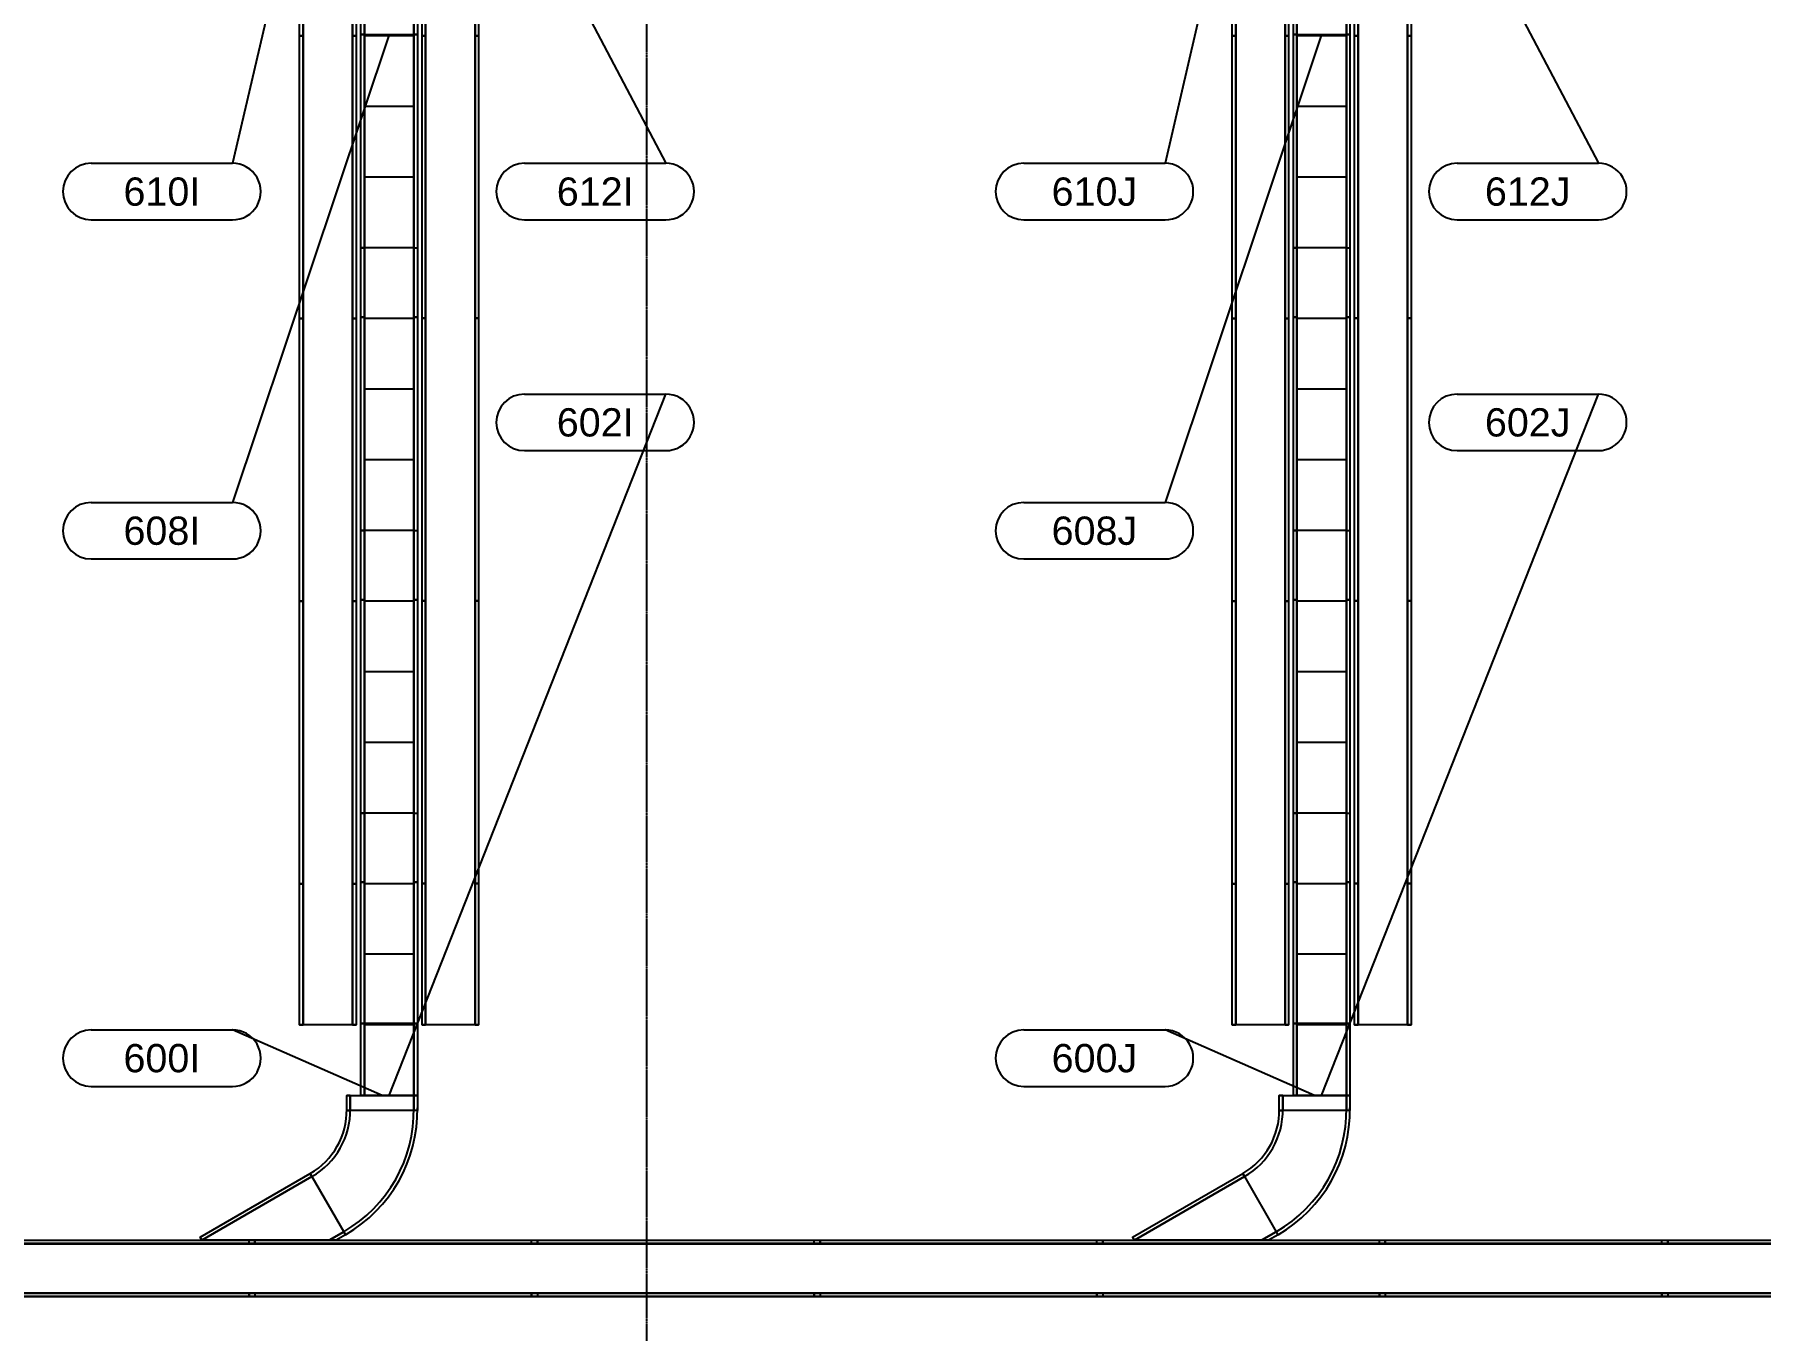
# Model space of a CAD drawing. Header units: inches. Extents: x -21257 to 11444, y 0 to 8704.
# Drawn here: x 5468 to 6201, y 579 to 1129 of the extents above; entities that cross this region are included whole.
import ezdxf
from ezdxf.enums import TextEntityAlignment as Align

# ---------------------------------------------------------------- set-up
doc = ezdxf.new("R2010")
doc.units = ezdxf.units.IN
doc.header["$MEASUREMENT"] = 0
doc.linetypes.add('CENTER2', pattern=[1.125, 0.75, -0.125, 0.125, -0.125])
for name, color, linetype in [('500-CONV-LAYOUT-LOWER', 4, 'Continuous'), ('500-CONV-LAYOUT-UPPER', 4, 'Continuous'), ('600-CONV-LAYOUT', 3, 'Continuous'), ('600-CONV-LAYOUT-LOWER', 3, 'Continuous'), ('600-CONV-NUMBERS', 3, 'Continuous'), ('Bldg_Cline', 8, 'CENTER2')]:
    doc.layers.add(name, color=color, linetype=linetype)
doc.styles.get("Standard").update_dxf_attribs({"font": 'helvl.shx'})

# ---------------------------------------------------------------- blocks, each defined once
blk = doc.blocks.new('DCBLOCK')
at = {"linetype": 'Continuous'}
for p, q in [((-0.625, 0), (0, 0)), ((-0.625, -0.25), (0, -0.25))]:
    blk.add_line(p, q, dxfattribs=at)
for centre, start, end in [((-0.625, -0.125), 89.99998, 269.99994), ((0, -0.125), 269.99994, 89.99998)]:
    blk.add_arc(centre, 0.125, start, end)
blk.add_attdef('FORTNAITEM', text='', height=0.125).set_placement((-0.3125, -0.125), align=Align.MIDDLE_CENTER)
at = {"flags": 1}
blk.add_attdef('SERIALNUM', (-0.625, -0.3437), '', height=0.125, dxfattribs=at)
blk = doc.blocks.new('Promise-US15-100330-00-10-003 Bldg Colums')
at = {"layer": 'Bldg_Cline'}
blk.add_line((4800, 7192), (4800, 8), dxfattribs=at)

msp = doc.modelspace()

# ---------------------------------------------------------------- linework, layer by layer
at = {"layer": '500-CONV-LAYOUT-LOWER', "linetype": 'Continuous'}
for p, q in [((5561.78, 617.49, 222), (5561.78, 615.99, 222)), ((5561.78, 615.99, 215.5), (5561.78, 617.49, 215.5)), ((5561.78, 615.99, 222), (5561.78, 615.99, 215.5)), ((5681.78, 617.49, 222), (5681.78, 615.99, 222)), ((5681.78, 615.99, 215.5), (5681.78, 617.49, 215.5)), ((5681.78, 615.99, 222), (5681.78, 615.99, 215.5)), ((5801.78, 617.49, 221.99), (5801.78, 615.99, 221.99)), ((5801.78, 615.99, 215.49), (5801.78, 617.49, 215.49)), ((5801.78, 615.99, 221.99), (5801.78, 615.99, 215.49)), ((5921.78, 617.49, 221.99), (5921.78, 615.99, 221.99)), ((5921.78, 615.99, 215.49), (5921.78, 617.49, 215.49)), ((5921.78, 615.99, 221.99), (5921.78, 615.99, 215.49)), ((6041.78, 617.49, 221.99), (6041.78, 615.99, 221.99)), ((6041.78, 615.99, 215.49), (6041.78, 617.49, 215.49)), ((6041.78, 615.99, 221.99), (6041.78, 615.99, 215.49)), ((6161.78, 617.49, 221.99), (6161.78, 615.99, 221.99)), ((6161.78, 615.99, 215.49), (6161.78, 617.49, 215.49)), ((6161.78, 615.99, 221.99), (6161.78, 615.99, 215.49)), ((5561.78, 594.99, 222), (5561.78, 593.49, 222)), ((5561.78, 594.99, 222), (5561.78, 594.99, 215.5)), ((5561.78, 594.99, 215.5), (5561.78, 593.49, 215.5)), ((5681.78, 594.99, 222), (5681.78, 593.49, 222)), ((5681.78, 594.99, 222), (5681.78, 594.99, 215.5)), ((5681.78, 594.99, 215.5), (5681.78, 593.49, 215.5)), ((5801.78, 594.99, 221.99), (5801.78, 593.49, 221.99)), ((5801.78, 594.99, 221.99), (5801.78, 594.99, 215.49)), ((5801.78, 594.99, 215.49), (5801.78, 593.49, 215.49)), ((5921.78, 594.99, 221.99), (5921.78, 593.49, 221.99)), ((5921.78, 594.99, 221.99), (5921.78, 594.99, 215.49)), ((5921.78, 594.99, 215.49), (5921.78, 593.49, 215.49)), ((6041.78, 594.99, 221.99), (6041.78, 593.49, 221.99)), ((6041.78, 594.99, 221.99), (6041.78, 594.99, 215.49)), ((6041.78, 594.99, 215.49), (6041.78, 593.49, 215.49)), ((6161.78, 594.99, 221.99), (6161.78, 593.49, 221.99)), ((6161.78, 594.99, 221.99), (6161.78, 594.99, 215.49)), ((6161.78, 594.99, 215.49), (6161.78, 593.49, 215.49))]:
    msp.add_line(p, q, dxfattribs=at)
at = {"layer": '500-CONV-LAYOUT-LOWER'}
for points in [[(4241.78, 617.49, 215.5), (6510.52, 617.49, 215.5), (6510.52, 615.99, 215.5), (4241.78, 615.99, 215.5)], [(4241.78, 617.49, 222), (6510.52, 617.49, 222), (6510.52, 615.99, 222), (4241.78, 615.99, 222)], [(4241.78, 615.99, 222), (6510.52, 615.99, 222), (6510.52, 594.99, 222), (4241.78, 594.99, 222)], [(4241.78, 615.99, 222), (6497.78, 615.99, 221.99), (6497.78, 615.99, 215.49), (4241.78, 615.99, 215.5)], [(4241.78, 594.99, 222), (6497.78, 594.99, 221.99), (6497.78, 594.99, 215.49), (4241.78, 594.99, 215.5)], [(4241.78, 594.99, 215.5), (6510.52, 594.99, 215.5), (6510.52, 593.49, 215.5), (4241.78, 593.49, 215.5)], [(4241.78, 594.99, 222), (6510.52, 594.99, 222), (6510.52, 593.49, 222), (4241.78, 593.49, 222)]]:
    msp.add_3dface(points, dxfattribs=at)
at = {"layer": '500-CONV-LAYOUT-UPPER', "linetype": 'Continuous'}
for p, q in [((5559.28, 615.95, 270), (5559.28, 617.45, 270)), ((5559.28, 615.95, 263.5), (5559.28, 617.45, 263.5)), ((5559.28, 615.95, 270), (5559.28, 615.95, 263.5)), ((5679.28, 615.95, 270), (5679.28, 617.45, 270)), ((5679.28, 615.95, 263.5), (5679.28, 617.45, 263.5)), ((5679.28, 615.95, 270), (5679.28, 615.95, 263.5)), ((5799.28, 615.95, 270), (5799.28, 617.45, 270)), ((5799.28, 615.95, 263.5), (5799.28, 617.45, 263.5)), ((5799.28, 615.95, 270), (5799.28, 615.95, 263.5)), ((5919.28, 615.95, 270), (5919.28, 617.45, 270)), ((5919.28, 615.95, 263.5), (5919.28, 617.45, 263.5)), ((5919.28, 615.95, 270), (5919.28, 615.95, 263.5)), ((6039.28, 615.95, 270), (6039.28, 617.45, 270)), ((6039.28, 615.95, 263.5), (6039.28, 617.45, 263.5)), ((6039.28, 615.95, 270), (6039.28, 615.95, 263.5)), ((6159.28, 615.95, 270), (6159.28, 617.45, 270)), ((6159.28, 615.95, 263.5), (6159.28, 617.45, 263.5)), ((6159.28, 615.95, 270), (6159.28, 615.95, 263.5)), ((5559.28, 593.45, 270), (5559.28, 594.95, 270)), ((5559.28, 594.95, 270), (5559.28, 594.95, 263.5)), ((5559.28, 594.95, 263.5), (5559.28, 593.45, 263.5)), ((5679.28, 593.45, 270), (5679.28, 594.95, 270)), ((5679.28, 594.95, 270), (5679.28, 594.95, 263.5)), ((5679.28, 594.95, 263.5), (5679.28, 593.45, 263.5)), ((5799.28, 593.45, 270), (5799.28, 594.95, 270)), ((5799.28, 594.95, 270), (5799.28, 594.95, 263.5)), ((5799.28, 594.95, 263.5), (5799.28, 593.45, 263.5)), ((5919.28, 593.45, 270), (5919.28, 594.95, 270)), ((5919.28, 594.95, 270), (5919.28, 594.95, 263.5)), ((5919.28, 594.95, 263.5), (5919.28, 593.45, 263.5)), ((6039.28, 593.45, 270), (6039.28, 594.95, 270)), ((6039.28, 594.95, 270), (6039.28, 594.95, 263.5)), ((6039.28, 594.95, 263.5), (6039.28, 593.45, 263.5)), ((6159.28, 593.45, 270), (6159.28, 594.95, 270)), ((6159.28, 594.95, 270), (6159.28, 594.95, 263.5)), ((6159.28, 594.95, 263.5), (6159.28, 593.45, 263.5))]:
    msp.add_line(p, q, dxfattribs=at)
at = {"layer": '500-CONV-LAYOUT-UPPER'}
for points in [[(6519.28, 615.95, 263.5), (5079.28, 615.95, 263.5), (5079.28, 617.45, 263.5), (6519.28, 617.45, 263.5)], [(6519.28, 615.95, 270), (5079.28, 615.95, 270), (5079.28, 617.45, 270), (6519.28, 617.45, 270)], [(6519.28, 594.95, 270), (5079.28, 594.95, 270), (5079.28, 615.95, 270), (6519.28, 615.95, 270)], [(6519.28, 615.95, 270), (5079.28, 615.95, 270), (5079.28, 615.95, 263.5), (6519.28, 615.95, 263.5)], [(6519.28, 594.95, 270), (5079.28, 594.95, 270), (5079.28, 594.95, 263.5), (6519.28, 594.95, 263.5)], [(6519.28, 593.45, 263.5), (5079.28, 593.45, 263.5), (5079.28, 594.95, 263.5), (6519.28, 594.95, 263.5)], [(6519.28, 593.45, 270), (5079.28, 593.45, 270), (5079.28, 594.95, 270), (6519.28, 594.95, 270)]]:
    msp.add_3dface(points, dxfattribs=at)
at = {"layer": '600-CONV-LAYOUT', "linetype": 'Continuous'}
for p, q in [((5629.26, 1128.85, 222), (5608.26, 1128.85, 222)), ((6025.26, 1128.85, 222), (6004.26, 1128.85, 222)), ((5629.26, 1098.85, 222), (5608.26, 1098.85, 222)), ((6025.26, 1098.85, 222), (6004.26, 1098.85, 222)), ((5629.26, 1068.85, 222), (5608.26, 1068.85, 222)), ((6025.26, 1068.85, 222), (6004.26, 1068.85, 222)), ((5608.26, 1038.85, 215.5), (5606.76, 1038.85, 215.5)), ((5606.76, 1038.85, 222), (5608.26, 1038.85, 222)), ((5608.26, 1038.85, 222), (5608.26, 1038.85, 215.5)), ((5629.26, 1038.85, 222), (5608.26, 1038.85, 222)), ((5629.26, 1038.85, 215.5), (5630.76, 1038.85, 215.5)), ((5629.26, 1038.85, 222), (5629.26, 1038.85, 215.5)), ((5629.26, 1038.85, 222), (5630.76, 1038.85, 222)), ((6004.26, 1038.85, 215.5), (6002.76, 1038.85, 215.5)), ((6002.76, 1038.85, 222), (6004.26, 1038.85, 222)), ((6004.26, 1038.85, 222), (6004.26, 1038.85, 215.5)), ((6025.26, 1038.85, 222), (6004.26, 1038.85, 222)), ((6025.26, 1038.85, 215.5), (6026.76, 1038.85, 215.5)), ((6025.26, 1038.85, 222), (6025.26, 1038.85, 215.5)), ((6025.26, 1038.85, 222), (6026.76, 1038.85, 222)), ((5629.26, 1008.85, 222), (5608.26, 1008.85, 222)), ((6025.26, 1008.85, 222), (6004.26, 1008.85, 222)), ((5629.26, 978.85, 222), (5608.26, 978.85, 222)), ((6025.26, 978.85, 222), (6004.26, 978.85, 222)), ((5629.26, 948.85, 222), (5608.26, 948.85, 222)), ((6025.26, 948.85, 222), (6004.26, 948.85, 222)), ((5608.26, 918.85, 215.5), (5606.76, 918.85, 215.5)), ((5606.76, 918.85, 222), (5608.26, 918.85, 222)), ((5608.26, 918.85, 222), (5608.26, 918.85, 215.5)), ((5629.26, 918.85, 222), (5608.26, 918.85, 222)), ((5629.26, 918.85, 215.5), (5630.76, 918.85, 215.5)), ((5629.26, 918.85, 222), (5629.26, 918.85, 215.5)), ((5629.26, 918.85, 222), (5630.76, 918.85, 222)), ((6004.26, 918.85, 215.5), (6002.76, 918.85, 215.5)), ((6002.76, 918.85, 222), (6004.26, 918.85, 222)), ((6004.26, 918.85, 222), (6004.26, 918.85, 215.5)), ((6025.26, 918.85, 222), (6004.26, 918.85, 222)), ((6025.26, 918.85, 215.5), (6026.76, 918.85, 215.5)), ((6025.26, 918.85, 222), (6025.26, 918.85, 215.5)), ((6025.26, 918.85, 222), (6026.76, 918.85, 222)), ((5629.26, 888.85, 222), (5608.26, 888.85, 222)), ((6025.26, 888.85, 222), (6004.26, 888.85, 222)), ((5629.26, 858.85, 222), (5608.26, 858.85, 222)), ((6025.26, 858.85, 222), (6004.26, 858.85, 222)), ((5629.26, 828.85, 222), (5608.26, 828.85, 222)), ((6025.26, 828.85, 222), (6004.26, 828.85, 222)), ((5608.26, 798.85, 215.5), (5606.76, 798.85, 215.5)), ((5606.76, 798.85, 222), (5608.26, 798.85, 222)), ((5608.26, 798.85, 222), (5608.26, 798.85, 215.5)), ((5629.26, 798.85, 222), (5608.26, 798.85, 222)), ((5629.26, 798.85, 215.5), (5630.76, 798.85, 215.5)), ((5629.26, 798.85, 222), (5629.26, 798.85, 215.5)), ((5629.26, 798.85, 222), (5630.76, 798.85, 222)), ((6004.26, 798.85, 215.5), (6002.76, 798.85, 215.5)), ((6002.76, 798.85, 222), (6004.26, 798.85, 222)), ((6004.26, 798.85, 222), (6004.26, 798.85, 215.5)), ((6025.26, 798.85, 222), (6004.26, 798.85, 222)), ((6025.26, 798.85, 215.5), (6026.76, 798.85, 215.5)), ((6025.26, 798.85, 222), (6025.26, 798.85, 215.5)), ((6025.26, 798.85, 222), (6026.76, 798.85, 222)), ((5629.26, 768.85, 222), (5608.26, 768.85, 222)), ((6025.26, 768.85, 222), (6004.26, 768.85, 222)), ((5629.26, 738.85, 222), (5608.26, 738.85, 222)), ((6025.26, 738.85, 222), (6004.26, 738.85, 222)), ((5629.26, 708.85, 222), (5608.26, 708.85, 222)), ((6025.26, 708.85, 222), (6004.26, 708.85, 222)), ((5602.26, 678.85, 212.5), (5600.76, 678.85, 212.5)), ((5602.26, 678.85, 222), (5600.76, 678.85, 222)), ((5602.26, 678.85, 222), (5602.26, 678.85, 212.5)), ((5608.26, 678.85, 215.5), (5606.76, 678.85, 215.5)), ((5606.76, 678.85, 222), (5608.26, 678.85, 222)), ((5608.26, 678.85, 222), (5608.26, 678.85, 215.5)), ((5629.26, 678.85, 215.5), (5630.76, 678.85, 215.5)), ((5629.26, 678.85, 222), (5629.26, 678.85, 215.5)), ((5629.26, 678.85, 222), (5630.76, 678.85, 222)), ((5629.26, 678.85, 212.5), (5630.76, 678.85, 212.5)), ((5629.26, 678.85, 222), (5629.26, 678.85, 212.5)), ((5630.76, 678.85, 222), (5629.26, 678.85, 222)), ((5998.26, 678.85, 212.5), (5996.76, 678.85, 212.5)), ((5998.26, 678.85, 222), (5996.76, 678.85, 222)), ((5998.26, 678.85, 222), (5998.26, 678.85, 212.5)), ((6004.26, 678.85, 215.5), (6002.76, 678.85, 215.5)), ((6002.76, 678.85, 222), (6004.26, 678.85, 222)), ((6004.26, 678.85, 222), (6004.26, 678.85, 215.5)), ((6025.26, 678.85, 215.5), (6026.76, 678.85, 215.5)), ((6025.26, 678.85, 222), (6025.26, 678.85, 215.5)), ((6025.26, 678.85, 222), (6026.76, 678.85, 222)), ((6025.26, 678.85, 212.5), (6026.76, 678.85, 212.5)), ((6025.26, 678.85, 222), (6025.26, 678.85, 212.5)), ((6026.76, 678.85, 222), (6025.26, 678.85, 222)), ((5602.26, 672.6, 212.5), (5600.76, 672.6, 212.5)), ((5600.76, 672.6, 222), (5602.26, 672.6, 222)), ((5602.26, 672.6, 222), (5602.26, 672.6, 212.5)), ((5630.76, 672.6, 212.5), (5629.26, 672.6, 212.5)), ((5629.26, 672.6, 212.5), (5629.26, 672.6, 222)), ((5630.76, 672.6, 222), (5629.26, 672.6, 222)), ((5998.26, 672.6, 212.5), (5996.76, 672.6, 212.5)), ((5996.76, 672.6, 222), (5998.26, 672.6, 222)), ((5998.26, 672.6, 222), (5998.26, 672.6, 212.5)), ((6026.76, 672.6, 212.5), (6025.26, 672.6, 212.5)), ((6025.26, 672.6, 212.5), (6025.26, 672.6, 222)), ((6026.76, 672.6, 222), (6025.26, 672.6, 222))]:
    msp.add_line(p, q, dxfattribs=at)
at = {"layer": '600-CONV-LAYOUT'}
for centre, radius in [((5569.76, 672.6, 212.5), 31), ((5569.76, 672.6, 222), 31), ((5569.76, 672.6, 212.5), 32.5), ((5569.76, 672.6, 222), 32.5), ((5569.76, 672.6, 212.5), 59.5), ((5569.76, 672.6, 222), 59.5), ((5569.76, 672.6, 212.5), 61), ((5569.76, 672.6, 222), 61), ((5965.76, 672.6, 212.5), 31), ((5965.76, 672.6, 222), 31), ((5965.76, 672.6, 212.5), 32.5), ((5965.76, 672.6, 222), 32.5), ((5965.76, 672.6, 212.5), 59.5), ((5965.76, 672.6, 222), 59.5), ((5965.76, 672.6, 212.5), 61), ((5965.76, 672.6, 222), 61)]:
    msp.add_arc(centre, radius, 300, 1, dxfattribs=at)
for points in [[(5606.76, 678.85, 215.5), (5606.76, 1248.85, 215.5), (5608.26, 1248.85, 215.5), (5608.26, 678.85, 215.5)], [(5606.76, 678.85, 222), (5606.76, 1248.85, 222), (5608.26, 1248.85, 222), (5608.26, 678.85, 222)], [(5608.26, 678.85, 222), (5608.26, 1248.85, 222), (5629.26, 1248.85, 222), (5629.26, 678.85, 222)], [(5608.26, 678.85, 222), (5608.26, 1248.85, 222), (5608.26, 1248.85, 215.5), (5608.26, 678.85, 215.5)], [(5629.26, 678.85, 222), (5629.26, 1248.85, 222), (5629.26, 1248.85, 215.5), (5629.26, 678.85, 215.5)], [(5629.26, 678.85, 215.5), (5629.26, 1248.85, 215.5), (5630.76, 1248.85, 215.5), (5630.76, 678.85, 215.5)], [(5629.26, 678.85, 222), (5629.26, 1248.85, 222), (5630.76, 1248.85, 222), (5630.76, 678.85, 222)], [(6002.76, 678.85, 215.5), (6002.76, 1248.85, 215.5), (6004.26, 1248.85, 215.5), (6004.26, 678.85, 215.5)], [(6002.76, 678.85, 222), (6002.76, 1248.85, 222), (6004.26, 1248.85, 222), (6004.26, 678.85, 222)], [(6004.26, 678.85, 222), (6004.26, 1248.85, 222), (6025.26, 1248.85, 222), (6025.26, 678.85, 222)], [(6004.26, 678.85, 222), (6004.26, 1248.85, 222), (6004.26, 1248.85, 215.5), (6004.26, 678.85, 215.5)], [(6025.26, 678.85, 222), (6025.26, 1248.85, 222), (6025.26, 1248.85, 215.5), (6025.26, 678.85, 215.5)], [(6025.26, 678.85, 215.5), (6025.26, 1248.85, 215.5), (6026.76, 1248.85, 215.5), (6026.76, 678.85, 215.5)], [(6025.26, 678.85, 222), (6025.26, 1248.85, 222), (6026.76, 1248.85, 222), (6026.76, 678.85, 222)], [(5602.26, 678.85, 212.5), (5602.26, 672.6, 212.5), (5600.76, 672.6, 212.5), (5600.76, 678.85, 212.5)], [(5602.26, 678.85, 222), (5602.26, 672.6, 222), (5600.76, 672.6, 222), (5600.76, 678.85, 222)], [(5629.26, 678.85, 222), (5629.26, 672.6, 222), (5602.26, 672.6, 222), (5602.26, 678.85, 222)], [(5602.26, 678.85, 222), (5602.26, 672.6, 222), (5602.26, 672.6, 212.5), (5602.26, 678.85, 212.5)], [(5629.26, 678.85, 222), (5629.26, 672.6, 222), (5629.26, 672.6, 212.5), (5629.26, 678.85, 212.5)], [(5630.76, 678.85, 212.5), (5630.76, 672.6, 212.5), (5629.26, 672.6, 212.5), (5629.26, 678.85, 212.5)], [(5630.76, 678.85, 222), (5630.76, 672.6, 222), (5629.26, 672.6, 222), (5629.26, 678.85, 222)], [(5998.26, 678.85, 212.5), (5998.26, 672.6, 212.5), (5996.76, 672.6, 212.5), (5996.76, 678.85, 212.5)], [(5998.26, 678.85, 222), (5998.26, 672.6, 222), (5996.76, 672.6, 222), (5996.76, 678.85, 222)], [(6025.26, 678.85, 222), (6025.26, 672.6, 222), (5998.26, 672.6, 222), (5998.26, 678.85, 222)], [(5998.26, 678.85, 222), (5998.26, 672.6, 222), (5998.26, 672.6, 212.5), (5998.26, 678.85, 212.5)], [(6025.26, 678.85, 222), (6025.26, 672.6, 222), (6025.26, 672.6, 212.5), (6025.26, 678.85, 212.5)], [(6026.76, 678.85, 212.5), (6026.76, 672.6, 212.5), (6025.26, 672.6, 212.5), (6025.26, 678.85, 212.5)], [(6026.76, 678.85, 222), (6026.76, 672.6, 222), (6025.26, 672.6, 222), (6025.26, 678.85, 222)], [(5586.01, 644.45, 212.5), (5539.24, 617.45, 212.5), (5538.49, 618.75, 212.5), (5585.26, 645.75, 212.5)], [(5586.01, 644.45, 222), (5539.24, 617.45, 222), (5538.49, 618.75, 222), (5585.26, 645.75, 222)], [(5585.26, 645.75, 222), (5586.01, 644.45, 222), (5586.01, 644.45, 212.5), (5585.26, 645.75, 212.5)], [(5982.01, 644.45, 212.5), (5935.24, 617.45, 212.5), (5934.49, 618.75, 212.5), (5981.26, 645.75, 212.5)], [(5982.01, 644.45, 222), (5935.24, 617.45, 222), (5934.49, 618.75, 222), (5981.26, 645.75, 222)], [(5981.26, 645.75, 222), (5982.01, 644.45, 222), (5982.01, 644.45, 212.5), (5981.26, 645.75, 212.5)], [(5599.51, 621.07, 222), (5593.24, 617.45, 222), (5539.24, 617.45, 222), (5586.01, 644.45, 222)], [(5586.01, 644.45, 222), (5539.24, 617.45, 222), (5539.24, 617.45, 212.5), (5586.01, 644.45, 212.5)], [(5995.51, 621.07, 222), (5989.24, 617.45, 222), (5935.24, 617.45, 222), (5982.01, 644.45, 222)], [(5982.01, 644.45, 222), (5935.24, 617.45, 222), (5935.24, 617.45, 212.5), (5982.01, 644.45, 212.5)], [(5538.49, 618.75, 222), (5539.24, 617.45, 222), (5539.24, 617.45, 212.5), (5538.49, 618.75, 212.5)], [(5593.24, 617.45, 222), (5593.24, 617.45, 212.5), (5539.24, 617.45, 212.5), (5539.24, 617.45, 222)], [(5599.51, 621.07, 222), (5593.24, 617.45, 222), (5593.24, 617.45, 212.5), (5599.51, 621.07, 212.5)], [(5600.26, 619.77, 212.5), (5596.24, 617.45, 212.5), (5593.24, 617.45, 212.5), (5599.51, 621.07, 212.5)], [(5600.26, 619.77, 222), (5596.24, 617.45, 222), (5593.24, 617.45, 222), (5599.51, 621.07, 222)], [(5596.24, 617.45, 222), (5596.24, 617.45, 212.5), (5593.24, 617.45, 212.5), (5593.24, 617.45, 222)], [(5600.26, 619.77, 222), (5600.26, 619.77, 212.5), (5599.51, 621.07, 212.5), (5599.51, 621.07, 222)], [(5934.49, 618.75, 222), (5935.24, 617.45, 222), (5935.24, 617.45, 212.5), (5934.49, 618.75, 212.5)], [(5989.24, 617.45, 222), (5989.24, 617.45, 212.5), (5935.24, 617.45, 212.5), (5935.24, 617.45, 222)], [(5995.51, 621.07, 222), (5989.24, 617.45, 222), (5989.24, 617.45, 212.5), (5995.51, 621.07, 212.5)], [(5996.26, 619.77, 212.5), (5992.24, 617.45, 212.5), (5989.24, 617.45, 212.5), (5995.51, 621.07, 212.5)], [(5996.26, 619.77, 222), (5992.24, 617.45, 222), (5989.24, 617.45, 222), (5995.51, 621.07, 222)], [(5992.24, 617.45, 222), (5992.24, 617.45, 212.5), (5989.24, 617.45, 212.5), (5989.24, 617.45, 222)], [(5996.26, 619.77, 222), (5996.26, 619.77, 212.5), (5995.51, 621.07, 212.5), (5995.51, 621.07, 222)]]:
    msp.add_3dface(points, dxfattribs=at)
at = {"layer": '600-CONV-LAYOUT', "invisible_edges": 15}
for points in [[(5600.36, 667.66, 222), (5599.01, 662.34, 222), (5600.43, 661.84, 222), (5601.84, 667.42, 222)], [(5600.36, 667.66, 212.5), (5599.01, 662.34, 212.5), (5600.43, 661.84, 212.5), (5601.84, 667.42, 212.5)], [(5600.36, 667.66, 222), (5599.01, 662.34, 222), (5600.43, 661.84, 222), (5601.84, 667.42, 222)], [(5600.36, 667.66, 212.5), (5599.01, 662.34, 212.5), (5600.43, 661.84, 212.5), (5601.84, 667.42, 212.5)], [(5600.36, 667.66, 222), (5599.01, 662.34, 222), (5600.42, 661.84, 222), (5601.84, 667.42, 222)], [(5600.36, 667.66, 212.5), (5599.01, 662.34, 212.5), (5600.42, 661.84, 212.5), (5601.84, 667.42, 212.5)], [(5600.75, 673.14, 222), (5600.36, 667.66, 222), (5601.84, 667.42, 222), (5602.25, 673.17, 222)], [(5600.75, 673.14, 212.5), (5600.36, 667.66, 212.5), (5601.84, 667.42, 212.5), (5602.25, 673.17, 212.5)], [(5600.75, 673.14, 222), (5600.36, 667.66, 222), (5601.84, 667.42, 222), (5602.25, 673.17, 222)], [(5600.75, 673.14, 212.5), (5600.36, 667.66, 212.5), (5601.84, 667.42, 212.5), (5602.25, 673.17, 212.5)], [(5600.75, 673.14, 222), (5600.36, 667.66, 222), (5601.84, 667.42, 222), (5602.25, 673.17, 222)], [(5600.75, 673.14, 212.5), (5600.36, 667.66, 212.5), (5601.84, 667.42, 212.5), (5602.25, 673.17, 212.5)], [(5601.84, 667.42, 222), (5600.42, 661.84, 222), (5625.9, 652.9, 222), (5628.5, 663.12, 222)], [(5601.84, 667.42, 222), (5600.43, 661.84, 222), (5625.9, 652.9, 222), (5628.5, 663.12, 222)], [(5601.84, 667.42, 222), (5600.43, 661.84, 222), (5625.9, 652.9, 222), (5628.5, 663.12, 222)], [(5602.25, 673.17, 222), (5601.84, 667.42, 222), (5628.5, 663.12, 222), (5629.25, 673.64, 222)], [(5602.25, 673.17, 222), (5601.84, 667.42, 222), (5628.5, 663.12, 222), (5629.25, 673.64, 222)], [(5602.25, 673.17, 222), (5601.84, 667.42, 222), (5628.5, 663.12, 222), (5629.25, 673.64, 222)], [(5630.75, 673.66, 222), (5629.98, 662.88, 222), (5628.5, 663.12, 222), (5629.25, 673.64, 222)], [(5630.75, 673.66, 212.5), (5629.98, 662.88, 212.5), (5628.5, 663.12, 212.5), (5629.25, 673.64, 212.5)], [(5630.75, 673.66, 222), (5629.98, 662.88, 222), (5628.5, 663.12, 222), (5629.25, 673.64, 222)], [(5630.75, 673.66, 212.5), (5629.98, 662.88, 212.5), (5628.5, 663.12, 212.5), (5629.25, 673.64, 212.5)], [(5630.75, 673.66, 222), (5629.98, 662.88, 222), (5628.5, 663.12, 222), (5629.25, 673.64, 222)], [(5630.75, 673.66, 212.5), (5629.98, 662.88, 212.5), (5628.5, 663.12, 212.5), (5629.25, 673.64, 212.5)], [(5996.36, 667.66, 222), (5995.01, 662.34, 222), (5996.43, 661.84, 222), (5997.84, 667.42, 222)], [(5996.36, 667.66, 212.5), (5995.01, 662.34, 212.5), (5996.43, 661.84, 212.5), (5997.84, 667.42, 212.5)], [(5996.36, 667.66, 222), (5995.01, 662.34, 222), (5996.43, 661.84, 222), (5997.84, 667.42, 222)], [(5996.36, 667.66, 212.5), (5995.01, 662.34, 212.5), (5996.43, 661.84, 212.5), (5997.84, 667.42, 212.5)], [(5996.36, 667.66, 222), (5995.01, 662.34, 222), (5996.42, 661.84, 222), (5997.84, 667.42, 222)], [(5996.36, 667.66, 212.5), (5995.01, 662.34, 212.5), (5996.42, 661.84, 212.5), (5997.84, 667.42, 212.5)], [(5996.75, 673.14, 222), (5996.36, 667.66, 222), (5997.84, 667.42, 222), (5998.25, 673.17, 222)], [(5996.75, 673.14, 212.5), (5996.36, 667.66, 212.5), (5997.84, 667.42, 212.5), (5998.25, 673.17, 212.5)], [(5996.75, 673.14, 222), (5996.36, 667.66, 222), (5997.84, 667.42, 222), (5998.25, 673.17, 222)], [(5996.75, 673.14, 212.5), (5996.36, 667.66, 212.5), (5997.84, 667.42, 212.5), (5998.25, 673.17, 212.5)], [(5996.75, 673.14, 222), (5996.36, 667.66, 222), (5997.84, 667.42, 222), (5998.25, 673.17, 222)], [(5996.75, 673.14, 212.5), (5996.36, 667.66, 212.5), (5997.84, 667.42, 212.5), (5998.25, 673.17, 212.5)], [(5997.84, 667.42, 222), (5996.42, 661.84, 222), (6021.9, 652.9, 222), (6024.5, 663.12, 222)], [(5997.84, 667.42, 222), (5996.43, 661.84, 222), (6021.9, 652.9, 222), (6024.5, 663.12, 222)], [(5997.84, 667.42, 222), (5996.43, 661.84, 222), (6021.9, 652.9, 222), (6024.5, 663.12, 222)], [(5998.25, 673.17, 222), (5997.84, 667.42, 222), (6024.5, 663.12, 222), (6025.25, 673.64, 222)], [(5998.25, 673.17, 222), (5997.84, 667.42, 222), (6024.5, 663.12, 222), (6025.25, 673.64, 222)], [(5998.25, 673.17, 222), (5997.84, 667.42, 222), (6024.5, 663.12, 222), (6025.25, 673.64, 222)], [(6026.75, 673.66, 222), (6025.98, 662.88, 222), (6024.5, 663.12, 222), (6025.25, 673.64, 222)], [(6026.75, 673.66, 212.5), (6025.98, 662.88, 212.5), (6024.5, 663.12, 212.5), (6025.25, 673.64, 212.5)], [(6026.75, 673.66, 222), (6025.98, 662.88, 222), (6024.5, 663.12, 222), (6025.25, 673.64, 222)], [(6026.75, 673.66, 212.5), (6025.98, 662.88, 212.5), (6024.5, 663.12, 212.5), (6025.25, 673.64, 212.5)], [(6026.75, 673.66, 222), (6025.98, 662.88, 222), (6024.5, 663.12, 222), (6025.25, 673.64, 222)], [(6026.75, 673.66, 212.5), (6025.98, 662.88, 212.5), (6024.5, 663.12, 212.5), (6025.25, 673.64, 212.5)], [(5599.01, 662.34, 222), (5596.74, 657.33, 222), (5598.05, 656.59, 222), (5600.43, 661.84, 222)], [(5599.01, 662.34, 212.5), (5596.74, 657.33, 212.5), (5598.05, 656.59, 212.5), (5600.43, 661.84, 212.5)], [(5599.01, 662.34, 222), (5596.74, 657.33, 222), (5598.05, 656.59, 222), (5600.43, 661.84, 222)], [(5599.01, 662.34, 212.5), (5596.74, 657.33, 212.5), (5598.05, 656.59, 212.5), (5600.43, 661.84, 212.5)], [(5599.01, 662.34, 222), (5596.74, 657.33, 222), (5598.04, 656.59, 222), (5600.42, 661.84, 222)], [(5599.01, 662.34, 212.5), (5596.74, 657.33, 212.5), (5598.04, 656.59, 212.5), (5600.42, 661.84, 212.5)], [(5600.42, 661.84, 222), (5598.04, 656.59, 222), (5621.54, 643.3, 222), (5625.9, 652.9, 222)], [(5600.43, 661.84, 222), (5598.05, 656.59, 222), (5621.55, 643.3, 222), (5625.9, 652.9, 222)], [(5600.43, 661.84, 222), (5598.05, 656.59, 222), (5621.55, 643.3, 222), (5625.9, 652.9, 222)], [(5629.98, 662.88, 222), (5627.32, 652.4, 222), (5625.9, 652.9, 222), (5628.5, 663.12, 222)], [(5629.98, 662.88, 212.5), (5627.32, 652.4, 212.5), (5625.9, 652.9, 212.5), (5628.5, 663.12, 212.5)], [(5629.98, 662.88, 222), (5627.32, 652.4, 222), (5625.9, 652.9, 222), (5628.5, 663.12, 222)], [(5629.98, 662.88, 212.5), (5627.32, 652.4, 212.5), (5625.9, 652.9, 212.5), (5628.5, 663.12, 212.5)], [(5629.98, 662.88, 222), (5627.32, 652.4, 222), (5625.9, 652.9, 222), (5628.5, 663.12, 222)], [(5629.98, 662.88, 212.5), (5627.32, 652.4, 212.5), (5625.9, 652.9, 212.5), (5628.5, 663.12, 212.5)], [(5995.01, 662.34, 222), (5992.74, 657.33, 222), (5994.05, 656.59, 222), (5996.43, 661.84, 222)], [(5995.01, 662.34, 212.5), (5992.74, 657.33, 212.5), (5994.05, 656.59, 212.5), (5996.43, 661.84, 212.5)], [(5995.01, 662.34, 222), (5992.74, 657.33, 222), (5994.05, 656.59, 222), (5996.43, 661.84, 222)], [(5995.01, 662.34, 212.5), (5992.74, 657.33, 212.5), (5994.05, 656.59, 212.5), (5996.43, 661.84, 212.5)], [(5995.01, 662.34, 222), (5992.74, 657.33, 222), (5994.04, 656.59, 222), (5996.42, 661.84, 222)], [(5995.01, 662.34, 212.5), (5992.74, 657.33, 212.5), (5994.04, 656.59, 212.5), (5996.42, 661.84, 212.5)], [(5996.42, 661.84, 222), (5994.04, 656.59, 222), (6017.54, 643.3, 222), (6021.9, 652.9, 222)], [(5996.43, 661.84, 222), (5994.05, 656.59, 222), (6017.55, 643.3, 222), (6021.9, 652.9, 222)], [(5996.43, 661.84, 222), (5994.05, 656.59, 222), (6017.55, 643.3, 222), (6021.9, 652.9, 222)], [(6025.98, 662.88, 222), (6023.32, 652.4, 222), (6021.9, 652.9, 222), (6024.5, 663.12, 222)], [(6025.98, 662.88, 212.5), (6023.32, 652.4, 212.5), (6021.9, 652.9, 212.5), (6024.5, 663.12, 212.5)], [(6025.98, 662.88, 222), (6023.32, 652.4, 222), (6021.9, 652.9, 222), (6024.5, 663.12, 222)], [(6025.98, 662.88, 212.5), (6023.32, 652.4, 212.5), (6021.9, 652.9, 212.5), (6024.5, 663.12, 212.5)], [(6025.98, 662.88, 222), (6023.32, 652.4, 222), (6021.9, 652.9, 222), (6024.5, 663.12, 222)], [(6025.98, 662.88, 212.5), (6023.32, 652.4, 212.5), (6021.9, 652.9, 212.5), (6024.5, 663.12, 212.5)], [(5593.62, 652.81, 222), (5589.75, 648.91, 222), (5590.72, 647.76, 222), (5594.78, 651.85, 222)], [(5593.62, 652.81, 212.5), (5589.75, 648.91, 212.5), (5590.72, 647.76, 212.5), (5594.78, 651.85, 212.5)], [(5593.62, 652.81, 222), (5589.75, 648.91, 222), (5590.72, 647.76, 222), (5594.78, 651.85, 222)], [(5593.62, 652.81, 212.5), (5589.75, 648.91, 212.5), (5590.72, 647.76, 212.5), (5594.78, 651.85, 212.5)], [(5593.62, 652.81, 222), (5589.75, 648.91, 222), (5590.72, 647.76, 222), (5594.77, 651.85, 222)], [(5593.62, 652.81, 212.5), (5589.75, 648.91, 212.5), (5590.72, 647.76, 212.5), (5594.77, 651.85, 212.5)], [(5596.74, 657.33, 222), (5593.62, 652.81, 222), (5594.78, 651.85, 222), (5598.05, 656.59, 222)], [(5596.74, 657.33, 212.5), (5593.62, 652.81, 212.5), (5594.78, 651.85, 212.5), (5598.05, 656.59, 212.5)], [(5596.74, 657.33, 222), (5593.62, 652.81, 222), (5594.78, 651.85, 222), (5598.05, 656.59, 222)], [(5596.74, 657.33, 212.5), (5593.62, 652.81, 212.5), (5594.78, 651.85, 212.5), (5598.05, 656.59, 212.5)], [(5596.74, 657.33, 222), (5593.62, 652.81, 222), (5594.77, 651.85, 222), (5598.04, 656.59, 222)], [(5596.74, 657.33, 212.5), (5593.62, 652.81, 212.5), (5594.77, 651.85, 212.5), (5598.04, 656.59, 212.5)], [(5598.04, 656.59, 222), (5594.77, 651.85, 222), (5615.56, 634.62, 222), (5621.54, 643.3, 222)], [(5598.05, 656.59, 222), (5594.78, 651.85, 222), (5615.56, 634.62, 222), (5621.55, 643.3, 222)], [(5598.05, 656.59, 222), (5594.78, 651.85, 222), (5615.56, 634.62, 222), (5621.55, 643.3, 222)], [(5627.32, 652.4, 222), (5622.85, 642.56, 222), (5621.54, 643.3, 222), (5625.9, 652.9, 222)], [(5627.32, 652.4, 212.5), (5622.85, 642.56, 212.5), (5621.54, 643.3, 212.5), (5625.9, 652.9, 212.5)], [(5627.32, 652.4, 222), (5622.85, 642.56, 222), (5621.55, 643.3, 222), (5625.9, 652.9, 222)], [(5627.32, 652.4, 212.5), (5622.85, 642.56, 212.5), (5621.55, 643.3, 212.5), (5625.9, 652.9, 212.5)], [(5627.32, 652.4, 222), (5622.85, 642.56, 222), (5621.55, 643.3, 222), (5625.9, 652.9, 222)], [(5627.32, 652.4, 212.5), (5622.85, 642.56, 212.5), (5621.55, 643.3, 212.5), (5625.9, 652.9, 212.5)], [(5989.62, 652.81, 222), (5985.75, 648.91, 222), (5986.72, 647.76, 222), (5990.78, 651.85, 222)], [(5989.62, 652.81, 212.5), (5985.75, 648.91, 212.5), (5986.72, 647.76, 212.5), (5990.78, 651.85, 212.5)], [(5989.62, 652.81, 222), (5985.75, 648.91, 222), (5986.72, 647.76, 222), (5990.78, 651.85, 222)], [(5989.62, 652.81, 212.5), (5985.75, 648.91, 212.5), (5986.72, 647.76, 212.5), (5990.78, 651.85, 212.5)], [(5989.62, 652.81, 222), (5985.75, 648.91, 222), (5986.72, 647.76, 222), (5990.77, 651.85, 222)], [(5989.62, 652.81, 212.5), (5985.75, 648.91, 212.5), (5986.72, 647.76, 212.5), (5990.77, 651.85, 212.5)], [(5992.74, 657.33, 222), (5989.62, 652.81, 222), (5990.78, 651.85, 222), (5994.05, 656.59, 222)], [(5992.74, 657.33, 212.5), (5989.62, 652.81, 212.5), (5990.78, 651.85, 212.5), (5994.05, 656.59, 212.5)], [(5992.74, 657.33, 222), (5989.62, 652.81, 222), (5990.78, 651.85, 222), (5994.05, 656.59, 222)], [(5992.74, 657.33, 212.5), (5989.62, 652.81, 212.5), (5990.78, 651.85, 212.5), (5994.05, 656.59, 212.5)], [(5992.74, 657.33, 222), (5989.62, 652.81, 222), (5990.77, 651.85, 222), (5994.04, 656.59, 222)], [(5992.74, 657.33, 212.5), (5989.62, 652.81, 212.5), (5990.77, 651.85, 212.5), (5994.04, 656.59, 212.5)], [(5994.04, 656.59, 222), (5990.77, 651.85, 222), (6011.56, 634.62, 222), (6017.54, 643.3, 222)], [(5994.05, 656.59, 222), (5990.78, 651.85, 222), (6011.56, 634.62, 222), (6017.55, 643.3, 222)], [(5994.05, 656.59, 222), (5990.78, 651.85, 222), (6011.56, 634.62, 222), (6017.55, 643.3, 222)], [(6023.32, 652.4, 222), (6018.85, 642.56, 222), (6017.54, 643.3, 222), (6021.9, 652.9, 222)], [(6023.32, 652.4, 212.5), (6018.85, 642.56, 212.5), (6017.54, 643.3, 212.5), (6021.9, 652.9, 212.5)], [(6023.32, 652.4, 222), (6018.85, 642.56, 222), (6017.55, 643.3, 222), (6021.9, 652.9, 222)], [(6023.32, 652.4, 212.5), (6018.85, 642.56, 212.5), (6017.55, 643.3, 212.5), (6021.9, 652.9, 212.5)], [(6023.32, 652.4, 222), (6018.85, 642.56, 222), (6017.55, 643.3, 222), (6021.9, 652.9, 222)], [(6023.32, 652.4, 212.5), (6018.85, 642.56, 212.5), (6017.55, 643.3, 212.5), (6021.9, 652.9, 212.5)], [(5589.75, 648.91, 222), (5585.26, 645.75, 222), (5586.01, 644.45, 222), (5590.72, 647.76, 222)], [(5589.75, 648.91, 212.5), (5585.26, 645.75, 212.5), (5586.01, 644.45, 212.5), (5590.72, 647.76, 212.5)], [(5590.72, 647.76, 222), (5586.01, 644.45, 222), (5599.51, 621.07, 222), (5608.14, 627.13, 222)], [(5594.78, 651.85, 222), (5590.72, 647.76, 222), (5608.14, 627.13, 222), (5615.56, 634.62, 222)], [(5594.78, 651.85, 222), (5590.72, 647.76, 222), (5608.14, 627.13, 222), (5615.56, 634.62, 222)], [(5594.77, 651.85, 222), (5590.72, 647.76, 222), (5608.14, 627.13, 222), (5615.56, 634.62, 222)], [(5985.75, 648.91, 222), (5981.26, 645.75, 222), (5982.01, 644.45, 222), (5986.72, 647.76, 222)], [(5985.75, 648.91, 212.5), (5981.26, 645.75, 212.5), (5982.01, 644.45, 212.5), (5986.72, 647.76, 212.5)], [(5986.72, 647.76, 222), (5982.01, 644.45, 222), (5995.51, 621.07, 222), (6004.14, 627.13, 222)], [(5990.78, 651.85, 222), (5986.72, 647.76, 222), (6004.14, 627.13, 222), (6011.56, 634.62, 222)], [(5990.78, 651.85, 222), (5986.72, 647.76, 222), (6004.14, 627.13, 222), (6011.56, 634.62, 222)], [(5990.77, 651.85, 222), (5986.72, 647.76, 222), (6004.14, 627.13, 222), (6011.56, 634.62, 222)], [(5622.85, 642.56, 222), (5616.71, 633.66, 222), (5615.56, 634.62, 222), (5621.55, 643.3, 222)], [(5622.85, 642.56, 212.5), (5616.71, 633.66, 212.5), (5615.56, 634.62, 212.5), (5621.55, 643.3, 212.5)], [(5622.85, 642.56, 222), (5616.71, 633.66, 222), (5615.56, 634.62, 222), (5621.55, 643.3, 222)], [(5622.85, 642.56, 212.5), (5616.71, 633.66, 212.5), (5615.56, 634.62, 212.5), (5621.55, 643.3, 212.5)], [(5622.85, 642.56, 222), (5616.71, 633.66, 222), (5615.56, 634.62, 222), (5621.54, 643.3, 222)], [(5622.85, 642.56, 212.5), (5616.71, 633.66, 212.5), (5615.56, 634.62, 212.5), (5621.54, 643.3, 212.5)], [(6018.85, 642.56, 222), (6012.71, 633.66, 222), (6011.56, 634.62, 222), (6017.55, 643.3, 222)], [(6018.85, 642.56, 212.5), (6012.71, 633.66, 212.5), (6011.56, 634.62, 212.5), (6017.55, 643.3, 212.5)], [(6018.85, 642.56, 222), (6012.71, 633.66, 222), (6011.56, 634.62, 222), (6017.55, 643.3, 222)], [(6018.85, 642.56, 212.5), (6012.71, 633.66, 212.5), (6011.56, 634.62, 212.5), (6017.55, 643.3, 212.5)], [(6018.85, 642.56, 222), (6012.71, 633.66, 222), (6011.56, 634.62, 222), (6017.54, 643.3, 222)], [(6018.85, 642.56, 212.5), (6012.71, 633.66, 212.5), (6011.56, 634.62, 212.5), (6017.54, 643.3, 212.5)], [(5616.71, 633.66, 222), (5609.1, 625.98, 222), (5608.14, 627.13, 222), (5615.56, 634.62, 222)], [(5616.71, 633.66, 212.5), (5609.1, 625.98, 212.5), (5608.14, 627.13, 212.5), (5615.56, 634.62, 212.5)], [(5616.71, 633.66, 222), (5609.1, 625.98, 222), (5608.14, 627.13, 222), (5615.56, 634.62, 222)], [(5616.71, 633.66, 212.5), (5609.1, 625.98, 212.5), (5608.14, 627.13, 212.5), (5615.56, 634.62, 212.5)], [(5616.71, 633.66, 222), (5609.1, 625.98, 222), (5608.14, 627.13, 222), (5615.56, 634.62, 222)], [(5616.71, 633.66, 212.5), (5609.1, 625.98, 212.5), (5608.14, 627.13, 212.5), (5615.56, 634.62, 212.5)], [(6012.71, 633.66, 222), (6005.1, 625.98, 222), (6004.14, 627.13, 222), (6011.56, 634.62, 222)], [(6012.71, 633.66, 212.5), (6005.1, 625.98, 212.5), (6004.14, 627.13, 212.5), (6011.56, 634.62, 212.5)], [(6012.71, 633.66, 222), (6005.1, 625.98, 222), (6004.14, 627.13, 222), (6011.56, 634.62, 222)], [(6012.71, 633.66, 212.5), (6005.1, 625.98, 212.5), (6004.14, 627.13, 212.5), (6011.56, 634.62, 212.5)], [(6012.71, 633.66, 222), (6005.1, 625.98, 222), (6004.14, 627.13, 222), (6011.56, 634.62, 222)], [(6012.71, 633.66, 212.5), (6005.1, 625.98, 212.5), (6004.14, 627.13, 212.5), (6011.56, 634.62, 212.5)], [(5609.1, 625.98, 222), (5600.26, 619.77, 222), (5599.51, 621.07, 222), (5608.14, 627.13, 222)], [(5609.1, 625.98, 212.5), (5600.26, 619.77, 212.5), (5599.51, 621.07, 212.5), (5608.14, 627.13, 212.5)], [(6005.1, 625.98, 222), (5996.26, 619.77, 222), (5995.51, 621.07, 222), (6004.14, 627.13, 222)], [(6005.1, 625.98, 212.5), (5996.26, 619.77, 212.5), (5995.51, 621.07, 212.5), (6004.14, 627.13, 212.5)]]:
    msp.add_3dface(points, dxfattribs=at)
at = {"layer": '600-CONV-LAYOUT-LOWER'}
for points in [[(5582.26, 1248.85, 26.5), (5582.26, 708.85, 26.5), (5580.76, 708.85, 26.5), (5580.76, 1248.85, 26.5)], [(5582.26, 1248.85, 30), (5582.26, 708.85, 30), (5580.76, 708.85, 30), (5580.76, 1248.85, 30)], [(5603.26, 1248.85, 30), (5603.26, 708.85, 30), (5582.26, 708.85, 30), (5582.26, 1248.85, 30)], [(5582.26, 1248.85, 30), (5582.26, 708.85, 30), (5582.26, 708.85, 26.5), (5582.26, 1248.85, 26.5)], [(5603.26, 1248.85, 30), (5603.26, 708.85, 30), (5603.26, 708.85, 26.5), (5603.26, 1248.85, 26.5)], [(5604.76, 1248.85, 26.5), (5604.76, 708.85, 26.5), (5603.26, 708.85, 26.5), (5603.26, 1248.85, 26.5)], [(5604.76, 1248.85, 30), (5604.76, 708.85, 30), (5603.26, 708.85, 30), (5603.26, 1248.85, 30)], [(5634.26, 1248.95, 26.5), (5634.26, 708.95, 26.5), (5632.76, 708.95, 26.5), (5632.76, 1248.95, 26.5)], [(5634.26, 1248.95, 30), (5634.26, 708.95, 30), (5632.76, 708.95, 30), (5632.76, 1248.95, 30)], [(5655.26, 1248.95, 30), (5655.26, 708.95, 30), (5634.26, 708.95, 30), (5634.26, 1248.95, 30)], [(5634.26, 1248.95, 30), (5634.26, 708.95, 30), (5634.26, 708.95, 26.5), (5634.26, 1248.95, 26.5)], [(5655.26, 1248.95, 30), (5655.26, 708.95, 30), (5655.26, 708.95, 26.5), (5655.26, 1248.95, 26.5)], [(5656.76, 1248.95, 26.5), (5656.76, 708.95, 26.5), (5655.26, 708.95, 26.5), (5655.26, 1248.95, 26.5)], [(5656.76, 1248.95, 30), (5656.76, 708.95, 30), (5655.26, 708.95, 30), (5655.26, 1248.95, 30)], [(5978.26, 1248.85, 26.5), (5978.26, 708.85, 26.5), (5976.76, 708.85, 26.5), (5976.76, 1248.85, 26.5)], [(5978.26, 1248.85, 30), (5978.26, 708.85, 30), (5976.76, 708.85, 30), (5976.76, 1248.85, 30)], [(5999.26, 1248.85, 30), (5999.26, 708.85, 30), (5978.26, 708.85, 30), (5978.26, 1248.85, 30)], [(5978.26, 1248.85, 30), (5978.26, 708.85, 30), (5978.26, 708.85, 26.5), (5978.26, 1248.85, 26.5)], [(5999.26, 1248.85, 30), (5999.26, 708.85, 30), (5999.26, 708.85, 26.5), (5999.26, 1248.85, 26.5)], [(6000.76, 1248.85, 26.5), (6000.76, 708.85, 26.5), (5999.26, 708.85, 26.5), (5999.26, 1248.85, 26.5)], [(6000.76, 1248.85, 30), (6000.76, 708.85, 30), (5999.26, 708.85, 30), (5999.26, 1248.85, 30)], [(6030.26, 1248.95, 26.5), (6030.26, 708.95, 26.5), (6028.76, 708.95, 26.5), (6028.76, 1248.95, 26.5)], [(6030.26, 1248.95, 30), (6030.26, 708.95, 30), (6028.76, 708.95, 30), (6028.76, 1248.95, 30)], [(6051.26, 1248.95, 30), (6051.26, 708.95, 30), (6030.26, 708.95, 30), (6030.26, 1248.95, 30)], [(6030.26, 1248.95, 30), (6030.26, 708.95, 30), (6030.26, 708.95, 26.5), (6030.26, 1248.95, 26.5)], [(6051.26, 1248.95, 30), (6051.26, 708.95, 30), (6051.26, 708.95, 26.5), (6051.26, 1248.95, 26.5)], [(6052.76, 1248.95, 26.5), (6052.76, 708.95, 26.5), (6051.26, 708.95, 26.5), (6051.26, 1248.95, 26.5)], [(6052.76, 1248.95, 30), (6052.76, 708.95, 30), (6051.26, 708.95, 30), (6051.26, 1248.95, 30)], [(5582.26, 1128.85, 30), (5582.26, 1128.85, 26.5), (5580.76, 1128.85, 26.5), (5580.76, 1128.85, 30)], [(5604.76, 1128.85, 30), (5604.76, 1128.85, 26.5), (5603.26, 1128.85, 26.5), (5603.26, 1128.85, 30)], [(5608.26, 1129.45, 30), (5608.26, 1129.45, 26.5), (5606.76, 1129.45, 26.5), (5606.76, 1129.45, 30)], [(5608.26, 1129.45, 26.5), (5608.26, 709.45, 26.5), (5606.76, 709.45, 26.5), (5606.76, 1129.45, 26.5)], [(5608.26, 1129.45, 30), (5608.26, 709.45, 30), (5606.76, 709.45, 30), (5606.76, 1129.45, 30)], [(5629.26, 1129.45, 30), (5629.26, 709.45, 30), (5608.26, 709.45, 30), (5608.26, 1129.45, 30)], [(5608.26, 1129.45, 30), (5608.26, 709.45, 30), (5608.26, 709.45, 26.5), (5608.26, 1129.45, 26.5)], [(5630.76, 1129.45, 30), (5630.76, 1129.45, 26.5), (5629.26, 1129.45, 26.5), (5629.26, 1129.45, 30)], [(5629.26, 1129.45, 30), (5629.26, 709.45, 30), (5629.26, 709.45, 26.5), (5629.26, 1129.45, 26.5)], [(5630.76, 1129.45, 26.5), (5630.76, 709.45, 26.5), (5629.26, 709.45, 26.5), (5629.26, 1129.45, 26.5)], [(5630.76, 1129.45, 30), (5630.76, 709.45, 30), (5629.26, 709.45, 30), (5629.26, 1129.45, 30)], [(5634.26, 1128.95, 30), (5634.26, 1128.95, 26.5), (5632.76, 1128.95, 26.5), (5632.76, 1128.95, 30)], [(5656.76, 1128.95, 30), (5656.76, 1128.95, 26.5), (5655.26, 1128.95, 26.5), (5655.26, 1128.95, 30)], [(5978.26, 1128.85, 30), (5978.26, 1128.85, 26.5), (5976.76, 1128.85, 26.5), (5976.76, 1128.85, 30)], [(6000.76, 1128.85, 30), (6000.76, 1128.85, 26.5), (5999.26, 1128.85, 26.5), (5999.26, 1128.85, 30)], [(6004.26, 1129.45, 30), (6004.26, 1129.45, 26.5), (6002.76, 1129.45, 26.5), (6002.76, 1129.45, 30)], [(6004.26, 1129.45, 26.5), (6004.26, 709.45, 26.5), (6002.76, 709.45, 26.5), (6002.76, 1129.45, 26.5)], [(6004.26, 1129.45, 30), (6004.26, 709.45, 30), (6002.76, 709.45, 30), (6002.76, 1129.45, 30)], [(6025.26, 1129.45, 30), (6025.26, 709.45, 30), (6004.26, 709.45, 30), (6004.26, 1129.45, 30)], [(6004.26, 1129.45, 30), (6004.26, 709.45, 30), (6004.26, 709.45, 26.5), (6004.26, 1129.45, 26.5)], [(6026.76, 1129.45, 30), (6026.76, 1129.45, 26.5), (6025.26, 1129.45, 26.5), (6025.26, 1129.45, 30)], [(6025.26, 1129.45, 30), (6025.26, 709.45, 30), (6025.26, 709.45, 26.5), (6025.26, 1129.45, 26.5)], [(6026.76, 1129.45, 26.5), (6026.76, 709.45, 26.5), (6025.26, 709.45, 26.5), (6025.26, 1129.45, 26.5)], [(6026.76, 1129.45, 30), (6026.76, 709.45, 30), (6025.26, 709.45, 30), (6025.26, 1129.45, 30)], [(6030.26, 1128.95, 30), (6030.26, 1128.95, 26.5), (6028.76, 1128.95, 26.5), (6028.76, 1128.95, 30)], [(6052.76, 1128.95, 30), (6052.76, 1128.95, 26.5), (6051.26, 1128.95, 26.5), (6051.26, 1128.95, 30)], [(5582.26, 1008.85, 30), (5582.26, 1008.85, 26.5), (5580.76, 1008.85, 26.5), (5580.76, 1008.85, 30)], [(5604.76, 1008.85, 30), (5604.76, 1008.85, 26.5), (5603.26, 1008.85, 26.5), (5603.26, 1008.85, 30)], [(5608.26, 1009.45, 30), (5608.26, 1009.45, 26.5), (5606.76, 1009.45, 26.5), (5606.76, 1009.45, 30)], [(5630.76, 1009.45, 30), (5630.76, 1009.45, 26.5), (5629.26, 1009.45, 26.5), (5629.26, 1009.45, 30)], [(5634.26, 1008.95, 30), (5634.26, 1008.95, 26.5), (5632.76, 1008.95, 26.5), (5632.76, 1008.95, 30)], [(5656.76, 1008.95, 30), (5656.76, 1008.95, 26.5), (5655.26, 1008.95, 26.5), (5655.26, 1008.95, 30)], [(5978.26, 1008.85, 30), (5978.26, 1008.85, 26.5), (5976.76, 1008.85, 26.5), (5976.76, 1008.85, 30)], [(6000.76, 1008.85, 30), (6000.76, 1008.85, 26.5), (5999.26, 1008.85, 26.5), (5999.26, 1008.85, 30)], [(6004.26, 1009.45, 30), (6004.26, 1009.45, 26.5), (6002.76, 1009.45, 26.5), (6002.76, 1009.45, 30)], [(6026.76, 1009.45, 30), (6026.76, 1009.45, 26.5), (6025.26, 1009.45, 26.5), (6025.26, 1009.45, 30)], [(6030.26, 1008.95, 30), (6030.26, 1008.95, 26.5), (6028.76, 1008.95, 26.5), (6028.76, 1008.95, 30)], [(6052.76, 1008.95, 30), (6052.76, 1008.95, 26.5), (6051.26, 1008.95, 26.5), (6051.26, 1008.95, 30)], [(5582.26, 888.85, 30), (5582.26, 888.85, 26.5), (5580.76, 888.85, 26.5), (5580.76, 888.85, 30)], [(5604.76, 888.85, 30), (5604.76, 888.85, 26.5), (5603.26, 888.85, 26.5), (5603.26, 888.85, 30)], [(5608.26, 889.45, 30), (5608.26, 889.45, 26.5), (5606.76, 889.45, 26.5), (5606.76, 889.45, 30)], [(5630.76, 889.45, 30), (5630.76, 889.45, 26.5), (5629.26, 889.45, 26.5), (5629.26, 889.45, 30)], [(5634.26, 888.95, 30), (5634.26, 888.95, 26.5), (5632.76, 888.95, 26.5), (5632.76, 888.95, 30)], [(5656.76, 888.95, 30), (5656.76, 888.95, 26.5), (5655.26, 888.95, 26.5), (5655.26, 888.95, 30)], [(5978.26, 888.85, 30), (5978.26, 888.85, 26.5), (5976.76, 888.85, 26.5), (5976.76, 888.85, 30)], [(6000.76, 888.85, 30), (6000.76, 888.85, 26.5), (5999.26, 888.85, 26.5), (5999.26, 888.85, 30)], [(6004.26, 889.45, 30), (6004.26, 889.45, 26.5), (6002.76, 889.45, 26.5), (6002.76, 889.45, 30)], [(6026.76, 889.45, 30), (6026.76, 889.45, 26.5), (6025.26, 889.45, 26.5), (6025.26, 889.45, 30)], [(6030.26, 888.95, 30), (6030.26, 888.95, 26.5), (6028.76, 888.95, 26.5), (6028.76, 888.95, 30)], [(6052.76, 888.95, 30), (6052.76, 888.95, 26.5), (6051.26, 888.95, 26.5), (6051.26, 888.95, 30)], [(5582.26, 768.85, 30), (5582.26, 768.85, 26.5), (5580.76, 768.85, 26.5), (5580.76, 768.85, 30)], [(5604.76, 768.85, 30), (5604.76, 768.85, 26.5), (5603.26, 768.85, 26.5), (5603.26, 768.85, 30)], [(5608.26, 769.45, 30), (5608.26, 769.45, 26.5), (5606.76, 769.45, 26.5), (5606.76, 769.45, 30)], [(5630.76, 769.45, 30), (5630.76, 769.45, 26.5), (5629.26, 769.45, 26.5), (5629.26, 769.45, 30)], [(5634.26, 768.95, 30), (5634.26, 768.95, 26.5), (5632.76, 768.95, 26.5), (5632.76, 768.95, 30)], [(5656.76, 768.95, 30), (5656.76, 768.95, 26.5), (5655.26, 768.95, 26.5), (5655.26, 768.95, 30)], [(5978.26, 768.85, 30), (5978.26, 768.85, 26.5), (5976.76, 768.85, 26.5), (5976.76, 768.85, 30)], [(6000.76, 768.85, 30), (6000.76, 768.85, 26.5), (5999.26, 768.85, 26.5), (5999.26, 768.85, 30)], [(6004.26, 769.45, 30), (6004.26, 769.45, 26.5), (6002.76, 769.45, 26.5), (6002.76, 769.45, 30)], [(6026.76, 769.45, 30), (6026.76, 769.45, 26.5), (6025.26, 769.45, 26.5), (6025.26, 769.45, 30)], [(6030.26, 768.95, 30), (6030.26, 768.95, 26.5), (6028.76, 768.95, 26.5), (6028.76, 768.95, 30)], [(6052.76, 768.95, 30), (6052.76, 768.95, 26.5), (6051.26, 768.95, 26.5), (6051.26, 768.95, 30)], [(5580.76, 708.85, 30), (5582.26, 708.85, 30), (5582.26, 708.85, 26.5), (5580.76, 708.85, 26.5)], [(5604.76, 708.85, 30), (5604.76, 708.85, 26.5), (5603.26, 708.85, 26.5), (5603.26, 708.85, 30)], [(5606.76, 709.45, 30), (5608.26, 709.45, 30), (5608.26, 709.45, 26.5), (5606.76, 709.45, 26.5)], [(5630.76, 709.45, 30), (5630.76, 709.45, 26.5), (5629.26, 709.45, 26.5), (5629.26, 709.45, 30)], [(5632.76, 708.95, 30), (5634.26, 708.95, 30), (5634.26, 708.95, 26.5), (5632.76, 708.95, 26.5)], [(5656.76, 708.95, 30), (5656.76, 708.95, 26.5), (5655.26, 708.95, 26.5), (5655.26, 708.95, 30)], [(5976.76, 708.85, 30), (5978.26, 708.85, 30), (5978.26, 708.85, 26.5), (5976.76, 708.85, 26.5)], [(6000.76, 708.85, 30), (6000.76, 708.85, 26.5), (5999.26, 708.85, 26.5), (5999.26, 708.85, 30)], [(6002.76, 709.45, 30), (6004.26, 709.45, 30), (6004.26, 709.45, 26.5), (6002.76, 709.45, 26.5)], [(6026.76, 709.45, 30), (6026.76, 709.45, 26.5), (6025.26, 709.45, 26.5), (6025.26, 709.45, 30)], [(6028.76, 708.95, 30), (6030.26, 708.95, 30), (6030.26, 708.95, 26.5), (6028.76, 708.95, 26.5)], [(6052.76, 708.95, 30), (6052.76, 708.95, 26.5), (6051.26, 708.95, 26.5), (6051.26, 708.95, 30)]]:
    msp.add_3dface(points, dxfattribs=at)
at = {"layer": '600-CONV-NUMBERS', "linetype": 'Continuous'}
for p, q in [((5592.76, 1248.85, 30), (5552.27, 1074.75, 360)), ((5644.76, 1248.95, 30), (5736.27, 1074.75, 360)), ((5988.76, 1248.85, 30), (5948.27, 1074.75, 360)), ((6040.76, 1248.95, 30), (6132.27, 1074.77, 360)), ((5618.76, 1129.45, 30), (5552.27, 930.75, 360)), ((6014.76, 1129.45, 30), (5948.27, 930.75, 360)), ((5618.76, 678.85, 222), (5736.27, 976.75, 360)), ((6014.76, 678.85, 222), (6132.27, 976.75, 360)), ((5615.76, 678.85, 222), (5552.27, 706.77, 360)), ((6011.76, 678.85, 222), (5948.27, 706.77, 360))]:
    msp.add_line(p, q, dxfattribs=at)

# ---------------------------------------------------------------- block references
msp.add_blockref('Promise-US15-100330-00-10-003 Bldg Colums', (928.05, 515.51))
at = {"layer": '600-CONV-NUMBERS', "xscale": 96, "yscale": 96, "zscale": 96}
for p, values in [((5552.27, 1074.75, 360), {'FORTNAITEM': '610I'}), ((5736.27, 1074.75, 360), {'FORTNAITEM': '612I'}), ((5948.27, 1074.75, 360), {'FORTNAITEM': '610J'}), ((6132.27, 1074.77, 360), {'FORTNAITEM': '612J'}), ((5736.27, 976.75, 360), {'FORTNAITEM': '602I'}), ((6132.27, 976.75, 360), {'FORTNAITEM': '602J'}), ((5552.27, 930.75, 360), {'FORTNAITEM': '608I'}), ((5948.27, 930.75, 360), {'FORTNAITEM': '608J'}), ((5552.27, 706.77, 360), {'FORTNAITEM': '600I'}), ((5948.27, 706.77, 360), {'FORTNAITEM': '600J'})]:
    msp.add_blockref('DCBLOCK', p, dxfattribs=at).add_auto_attribs(values)

doc.saveas('drawing.dxf')
